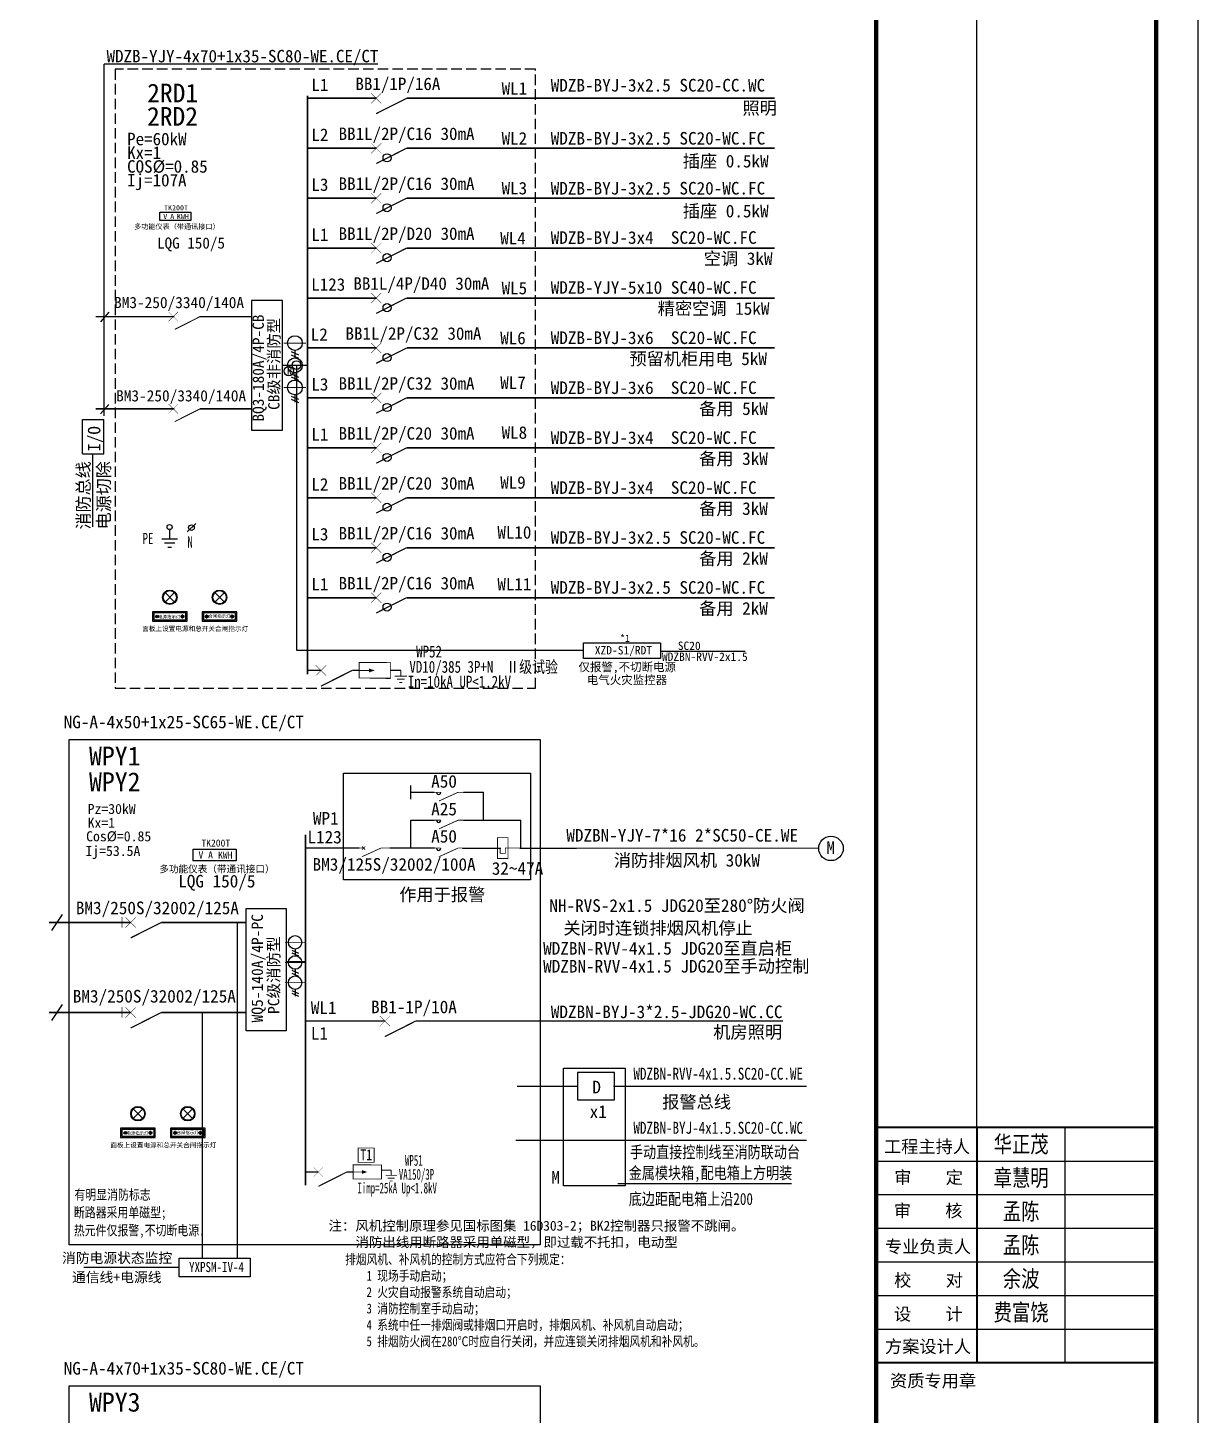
# Model space of a CAD drawing. Header units: millimetres. Extents: x -633009578 to 5705885, y -633235091 to 2571734.
# Drawn here: x 2516519 to 2544355, y 2269123 to 2302132 of the extents above; entities that cross this region are included whole.
import ezdxf
from ezdxf.enums import TextEntityAlignment as Align

# ---------------------------------------------------------------- set-up
doc = ezdxf.new("R2010")
doc.units = ezdxf.units.MM
doc.header["$LTSCALE"] = 1000
doc.header["$MEASUREMENT"] = 0
for name, pattern in [('CENTER2', [1.125, 0.75, -0.125, 0.125, -0.125]), ('CENTERX2', [101.6, 63.5, -12.7, 12.7, -12.7]), ('CONTINOUS', [0]), ('DASH', [0.35, 0.25, -0.1]), ('DASHED', [0.75, 0.5, -0.25])]:
    doc.linetypes.add(name, pattern=pattern)
doc.layers.get('0').update_dxf_attribs({"color": 9})
for name, color, linetype in [('000000000000电气', 7, 'Continuous'), ('ETEXT', 3, 'Continuous'), ('LIU6', 7, 'Continuous'), ('Q4', 4, 'DASHED'), ('SIG_TEXT', 7, 'Continuous'), ('电气系统', 3, 'Continuous'), ('系统图', 2, 'Continuous'), ('设备-箱柜', 3, 'Continuous'), ('院图签、封面151013$0$PUB_TITLE', 153, 'Continuous'), ('院图签、封面151013$0$图签文字', 4, 'Continuous')]:
    doc.layers.add(name, color=color, linetype=linetype)
doc.layers.add('CENTER', color=2, linetype='CENTERX2', lineweight=15)
doc.layers.add('DRAW', color=4, linetype='Continuous', lineweight=30)
doc.styles.add('--宋体', font='simhei.ttf', dxfattribs={"width": 0.8})
doc.styles.add('-宋体', font='simhei.ttf', dxfattribs={"width": 0.8})
doc.styles.add('_TCH_LABEL', font='simhei.ttf', dxfattribs={"bigfont": 'GBCBIG'})
doc.styles.add('HZ', font='simhei.ttf', dxfattribs={"width": 0.8, "bigfont": 'HZTXT'})
doc.styles.add('QH2', font='simhei.ttf', dxfattribs={"width": 0.8, "bigfont": 'hztxt.shx'})
doc.styles.get("Standard").update_dxf_attribs({"font": 'simhei.ttf', "bigfont": 'hztxt.shx'})
doc.styles.add('宋', font='simhei.ttf', dxfattribs={"width": 0.8})
doc.styles.add('宋体', font='simhei.ttf')
doc.styles.add('院图签、封面151013$0$-宋体', font='simhei.ttf', dxfattribs={"width": 0.8})

# ---------------------------------------------------------------- blocks, each defined once
blk = doc.blocks.new('166')
at = {"linetype": 'CONTINOUS', "const_width": 0.3}
blk.add_lwpolyline([(2.5, 9.87), (-2.5, 9.87), (-2.5, -0.13), (2.5, -0.13)], close=True, dxfattribs=at)
blk.add_lwpolyline([(0, 9.87), (0, 6.12)], dxfattribs=at)
at = {"linetype": 'CONTINOUS'}
blk.add_lwpolyline([(0, 6.73, 1.25, 0, 0), (0, 4.87, 0, 0, 0)], format="xyseb", dxfattribs=at)
at = {"color": 1, "style": 'HZ', "width": 0.8}
blk.add_attdef('MARK', (5.02, 3.67), '', height=3, dxfattribs=at)
blk = doc.blocks.new('1107AA')
at = {"color": 3, "linetype": 'Continuous'}
for points, const_width in [([(0, -7.5), (-3.79, 0)], 0.3), ([(1.25, 1.25), (-1.25, -1.25)], 0.1), ([(-1.25, 1.25), (1.25, -1.25)], 0.1)]:
    blk.add_lwpolyline(points, dxfattribs=dict(at, const_width=const_width))
blk = doc.blocks.new('G$C5F426BFC')
at = {"layer": 'ETEXT', "elevation": 0}
for points, const_width in [([(5384, 3322), (5723, 3322)], 30), ([(6640, 3322), (6473, 3322)], 30), ([(7390, 3373), (7644, 3373)], 30), ([(7644, 3235), (7644, 3373)], 22.5), ([(7494, 3235), (7794, 3235)], 22.5), ([(7550, 3160), (7737, 3160)], 22.5), ([(7606, 3085), (7681, 3085)], 22.5)]:
    blk.add_lwpolyline(points, dxfattribs=dict(at, const_width=const_width))
at = {"layer": '电气系统', "color": 3, "const_width": 22.5, "elevation": 0}
blk.add_lwpolyline([(6772, 3954), (6772, 3579), (7196, 3579), (7196, 3954)], close=True, dxfattribs=at)
at = {"layer": 'ETEXT', "rotation": 89.99999999855241}
for name, p, xscale, yscale, zscale in [('1107AA', (5723, 3322, 0), 99.99999952316284, 99.99999952316284, 100), ('166', (7380, 3322, 0), 75, 75, 75)]:
    blk.add_blockref(name, p, dxfattribs=dict(at, xscale=xscale, yscale=yscale, zscale=zscale))
at = {"color": 7, "style": '_TCH_LABEL', "flags": 1}
blk.add_attdef('A', text='', height=0.00903, dxfattribs=at).set_placement((5380, 3322, 0), align=Align.MIDDLE_CENTER)
at = {"layer": '电气系统', "color": 3, "style": '宋'}
for s, width, p in [('T1', 0.8, (6829, 3634, 171)), ('WP51', 0.6, (8007, 3486, 171)), ('VA150/3P  ', 0.6, (7844, 3119, 171)), (' Iimp=25kA Up<1.8kV', 0.6, (6637, 2758, 171))]:
    blk.add_text(s, height=285, dxfattribs=dict(at, width=width)).set_placement(p)
blk = doc.blocks.new('G$CE55235D8')
blk.add_blockref('G$C5F426BFC', (-5384, -3158, 0))
blk = doc.blocks.new('G$C5FBF918B')
at = {"color": 3, "linetype": 'Continuous', "style": '宋'}
for s, p in [('注：风机控制原理参见国标图集 16D303-2；BK2控制器只报警不跳闸。', (352, -17, 0)), ('消防出线用断路器采用单磁型，即过载不托扣，电动型', (852, 806, 0))]:
    blk.add_text(s, height=300, rotation=90, dxfattribs=at).set_placement(p)
at = {"color": 2, "linetype": 'Continuous', "insert": (1076, 487), "char_height": 300, "width": 16171.9, "attachment_point": 1, "rotation": 90, "style": '宋'}
blk.add_mtext('排烟风机、补风机的控制方式应符合下列规定：{\\f宋体|b0|i0|c134|p2;\\P}    1 现场手动启动；{\\f宋体|b0|i0|c134|p2;\\P}    2 火灾自动报警系统自动启动；{\\f宋体|b0|i0|c134|p2;\\P}    3 消防控制室手动启动；{\\f宋体|b0|i0|c134|p2;\\P}    4 系统中任一排烟阀或排烟口开启时，排烟风机、补风机自动启动；{\\f宋体|b0|i0|c134|p2;\\P}    5 排烟防火阀在280℃时应自行关闭，并应连锁关闭排烟风机和补风机。', dxfattribs=at)
blk = doc.blocks.new('多功能仪表')
at = {"layer": '系统图', "color": 2}
blk.add_lwpolyline([(499850, 344131), (501605, 344131), (501605, 343664), (499850, 343664)], close=True, dxfattribs=at)
at = {"color": 3, "linetype": 'Continuous', "style": '宋体'}
for s, p in [('TK200T', (500773, 344242)), ('多功能仪表（带通讯接口）', (500821, 343180)), ('V', (500165, 343753)), ('A', (500559, 343755)), ('KWH', (501160, 343748))]:
    blk.add_text(s, height=288, dxfattribs=at).set_placement(p, align=Align.CENTER)
blk = doc.blocks.new('G$C86820919')
at = {"layer": '000000000000电气', "color": 3, "xscale": 0.51, "yscale": 0.51, "zscale": 0.51}
blk.add_blockref('多功能仪表', (-255652, -174891, 560), dxfattribs=at)
blk = doc.blocks.new('$element$00000576')
at = {"const_width": 0.0233}
for points in [[(0, 0), (0, -0.25)], [(0, -1), (0, -0.75), (-0.25, -0.2)], [(-0.047, -0.297), (0.047, -0.203)], [(-0.047, -0.203), (0.047, -0.297)]]:
    blk.add_lwpolyline(points, dxfattribs=at)
at = {"flags": 9}
blk.add_attdef('S', (0, 0), '', height=0.00000667, dxfattribs=at)
blk = doc.blocks.new('$element$00000577')
at = {"const_width": 0.0233}
for points in [[(0, 0), (0, -0.25)], [(-0.25, -0.2), (0, -0.75), (0, -1)]]:
    blk.add_lwpolyline(points, dxfattribs=at)
blk.add_arc((-0.008, -0.192), 0.0589, 81.8699, 278.1301)
at = {"flags": 9}
blk.add_attdef('S', (0, 0), '', height=0.00000667, dxfattribs=at)
blk = doc.blocks.new('$element$00000585')
at = {"const_width": 0.0233}
for points in [[(0, 0), (0, -0.425), (-0.15, -0.425), (-0.15, -0.575), (0, -0.575), (0, -1)], [(-0.3, -0.35), (0.3, -0.35), (0.3, -0.65), (-0.3, -0.65), (-0.3, -0.35)]]:
    blk.add_lwpolyline(points, dxfattribs=at)
at = {"flags": 9}
blk.add_attdef('S', (0, 0), '', height=0.00000667, dxfattribs=at)
blk = doc.blocks.new('0923')
at = {"color": 3, "linetype": 'Continuous'}
for p, q in [((-5, -3.75), (-2.5, -3.75)), ((-4.61, -5), (-3.5, -2.5)), ((-3.56, -5), (-2.45, -2.5)), ((2.5, -3.75), (5, -3.75)), ((2.89, -5), (4, -2.5)), ((3.94, -5), (5.05, -2.5)), ((10, -3.75), (12.5, -3.75)), ((10.39, -5), (11.5, -2.5)), ((11.44, -5), (12.55, -2.5))]:
    blk.add_line(p, q, dxfattribs=at)
at = {"color": 3, "linetype": 'Continuous', "const_width": 0.3}
for points in [[(-7.5, 0), (-7.5, -7.5)], [(0, 0), (0, -7.5)], [(7.5, 0), (7.5, -7.5)]]:
    blk.add_lwpolyline(points, dxfattribs=at)
at = {"color": 3, "linetype": 'Continuous'}
for centre in [(-7.5, -3.75), (0, -3.75), (7.5, -3.75)]:
    blk.add_circle(centre, 2.5, dxfattribs=at)
blk = doc.blocks.new('TDRGDF')
at = {"layer": 'Q4', "linetype": 'ByBlock'}
for p, q in [((445967, 58530), (445967, 58311)), ((446388, 58473), (446594, 58679)), ((445777, 58310), (446157, 58310)), ((445841, 58210), (446095, 58210)), ((445924, 58109), (446010, 58109))]:
    blk.add_line(p, q, dxfattribs=at)
for centre, radius in [((445967, 58590), 60.2), ((446491, 58576), 67.1)]:
    blk.add_circle(centre, radius, dxfattribs=at)
at = {"layer": 'LIU6', "style": 'QH2', "width": 0.7}
for s, p in [('PE', (445318, 58180)), ('N', (446394, 58095))]:
    blk.add_text(s, height=270, dxfattribs=at).set_placement(p)
blk = doc.blocks.new('DIANYUANQIECHU')
at = {"color": 2, "linetype": 'Continuous'}
for p, q in [((-383, -263), (-383, 559)), ((-383, 559), (126, 559)), ((126, -263), (126, 559)), ((-383, -263), (126, -263)), ((-136, -2022), (-136, -263))]:
    blk.add_line(p, q, dxfattribs=at)
at = {"color": 2, "linetype": 'Continuous', "style": '-宋体'}
for s, p in [('I/O', (45, -212)), ('消防总线', (-215, -2084)), ('电源切除', (275, -2080))]:
    blk.add_text(s, height=300, rotation=90, dxfattribs=at).set_placement(p)
blk = doc.blocks.new('G$C0529E47C')
at = {"layer": 'ETEXT'}
for points, const_width in [([(0, 0), (339, 0)], 30), ([(1256, 0), (1089, 0)], 30), ([(2006, 0), (2260, 0)], 30), ([(2260, -138), (2260, 0)], 22.5), ([(2110, -138), (2410, -138)], 22.5), ([(2166, -213), (2354, -213)], 22.5), ([(2222, -288), (2297, -288)], 22.5)]:
    blk.add_lwpolyline(points, dxfattribs=dict(at, const_width=const_width))
at = {"layer": 'ETEXT', "rotation": 89.99999999855241}
for name, p, xscale, yscale, zscale in [('1107AA', (339, 0, 0), 99.99999952316284, 99.99999952316284, 100), ('166', (1996, 0), 75, 75, 75)]:
    blk.add_blockref(name, p, dxfattribs=dict(at, xscale=xscale, yscale=yscale, zscale=zscale))
at = {"color": 7, "style": '_TCH_LABEL', "flags": 1}
blk.add_attdef('A', text='', height=0.00903, dxfattribs=at).set_placement((-4, 0), align=Align.MIDDLE_CENTER)
at = {"layer": '电气系统', "color": 3, "style": '宋', "width": 0.8}
for s, p in [('WP52', (2626, 311, 171)), ('VD10/385 3P+N  Ⅱ级试验', (2463, -56, 171)), (' In=10kA UP<1.2kV', (2269, -413, 171))]:
    blk.add_text(s, height=285, dxfattribs=at).set_placement(p)
blk = doc.blocks.new('wuxiancewen-3dian')
at = {"color": 3, "xscale": 0.6375, "yscale": 0.6375, "zscale": 0.6375}
blk.add_blockref('多功能仪表', (-320699, -218483, 701), dxfattribs=at)
blk = doc.blocks.new('G$C27E13D8611')
at = {"layer": '000000000000电气'}
blk.add_line((-200, -863), (-200, -2879), dxfattribs=at)
blk.add_lwpolyline([(-378, 968), (0, 968), (0, -863), (-378, -863)], close=True, dxfattribs=at)
at = {"layer": '000000000000电气', "style": '宋'}
for s, p in [('仅报警,不切断电源', (-588, -74)), ('电气火灾监控器', (-881, -68)), ('XZD-S1/RDT', (-196, 16, 23345))]:
    blk.add_text(s, height=200, rotation=270, dxfattribs=at).set_placement(p, align=Align.MIDDLE)
for s, p in [('WDZBN-RVV-2x1.5', (-434, -899)), ('SC20', (-174, -1276))]:
    blk.add_text(s, height=200, rotation=270, dxfattribs=at).set_placement(p)
blk = doc.blocks.new('建筑图框_A0')
for p, q in [((118900, 0), (118900, 84100)), ((117900, 1000), (117900, 83100))]:
    blk.add_line(p, q)
at = {"layer": '院图签、封面151013$0$PUB_TITLE'}
for p, q in [((113638, 37001), (113638, 72899)), ((117838, 37100), (111238, 37100)), ((117838, 37100), (111238, 37100)), ((111238, 37100), (117838, 37100)), ((111238, 37100), (117838, 37100)), ((111238, 37100), (117838, 37100)), ((117838, 37100), (111238, 37100)), ((111238, 37100), (117838, 37100)), ((111238, 37100), (117838, 37100)), ((117838, 37100), (111238, 37100)), ((115738, 31501), (115738, 37100)), ((111238, 36300), (117838, 36300)), ((111238, 35500), (117838, 35500)), ((111238, 34700), (117838, 34700)), ((111238, 33900), (117838, 33900)), ((111238, 33100), (117838, 33100)), ((111238, 32300), (117838, 32300))]:
    blk.add_line(p, q, dxfattribs=at)
blk.add_lwpolyline([(0, 0), (118900, 0), (118900, 84100), (0, 84100)], close=True, dxfattribs=at)
at = {"layer": '院图签、封面151013$0$PUB_TITLE', "const_width": 100}
blk.add_lwpolyline([(2500, 1000), (117900, 1000), (117900, 83100), (2500, 83100)], close=True, dxfattribs=at)
at = {"layer": '院图签、封面151013$0$PUB_TITLE'}
for points, const_width in [([(111238, 1000), (111238, 83100)], 100), ([(111238, 37100), (117838, 37100)], 50), ([(111238, 37100), (117838, 37100)], 48), ([(111238, 37100), (117838, 37100)], 48), ([(111238, 37100), (117838, 37100)], 48), ([(111238, 37100), (117838, 37100)], 48), ([(111238, 37100), (117838, 37100)], 48), ([(111238, 37100), (117838, 37100)], 48), ([(111238, 37100), (117838, 37100)], 48), ([(111238, 37100), (117838, 37100)], 48), ([(117838, 37100), (111238, 37100)], 35.3), ([(117838, 37100), (111238, 37100)], 35.3), ([(113638, 31501), (113638, 37100)], 48), ([(111238, 31500), (117838, 31500)], 48)]:
    blk.add_lwpolyline(points, dxfattribs=dict(at, const_width=const_width))
at = {"layer": '院图签、封面151013$0$PUB_TITLE', "style": '院图签、封面151013$0$-宋体'}
for s, p in [('工程主持人', (111427, 36494)), ('审    定', (111669, 35760)), ('审    核', (111659, 34969)), ('专业负责人', (111449, 34114)), ('校    对', (111668, 33315)), ('设    计', (111664, 32508)), ('方案设计人', (111450, 31738)), ('资质专用章', (111570, 30921))]:
    blk.add_text(s, height=300, dxfattribs=at).set_placement(p)
at = {"layer": '院图签、封面151013$0$图签文字', "color": 6, "style": '院图签、封面151013$0$-宋体'}
for tag, height, width, p in [('工程主持人', 400, 0.8, (114688, 36700)), ('审定', 400, 0.8, (114688, 35900)), ('审核', 400, 0.8, (114688, 35100)), ('专业负责人', 400, 0.8, (114688, 34300)), ('校对', 400, 0.8, (114688, 33500)), ('设计', 400, 0.8, (114688, 32700)), ('方案设计人', 400, 0.8, (114688, 31900)), ('工程编号', 300, 0.7, (115738, 8700)), ('版次', 300, 0.7, (113538, 3006)), ('日期', 300, 0.7, (116838, 3000)), ('比例', 300, 0.7, (113538, 2200)), ('图号_X施', 300, 0.7, (116338, 2200)), ('图号', 200, 0.7, (117338, 2400)), ('图号_总数', 200, 0.7, (117338, 2000))]:
    blk.add_attdef(tag, text='', height=height, dxfattribs=dict(at, width=width)).set_placement(p, align=Align.MIDDLE_CENTER)
at = {"layer": '院图签、封面151013$0$图签文字', "color": 6, "style": '院图签、封面151013$0$-宋体', "width": 0.7}
for tag, p in [('建设单位_001', (115736, 7446)), ('工程名称_001', (115734, 6045)), ('图名_001', (114543, 4060))]:
    blk.add_attdef(tag, p, '', height=300, dxfattribs=at)
blk = doc.blocks.new('G$CE57D67AF')
at = {"color": 3}
for p, q in [((-480, 234), (-318, 396)), ((-480, 396), (-318, 234)), ((309, 234), (471, 396)), ((309, 396), (471, 234))]:
    blk.add_line(p, q, dxfattribs=at)
for points in [[(-674, -64), (-124, -64), (-124, 86), (-674, 86)], [(-654, -44), (-144, -44), (-144, 66), (-654, 66)], [(115, -64), (665, -64), (665, 86), (115, 86)], [(135, -44), (645, -44), (645, 66), (135, 66)]]:
    blk.add_lwpolyline(points, close=True, dxfattribs=at)
at = {"layer": 'CENTER', "linetype": 'CENTER2', "lineweight": -2}
for p, q in [((-631, 11), (-567, 11)), ((-167, 11), (-231, 11)), ((-199, -21), (-199, 43)), ((158, 11), (222, 11)), ((190, -21), (190, 43)), ((622, 11), (558, 11)), ((590, -21), (590, 43))]:
    blk.add_line(p, q, dxfattribs=at)
at = {"layer": 'DRAW'}
for centre, radius in [((-399, 315), 115), ((-399, 315), 105), ((390, 315), 115), ((390, 315), 105)]:
    blk.add_circle(centre, radius, dxfattribs=at)
at = {"layer": 'DRAW', "lineweight": -2}
for centre in [(-599, 11), (-199, 11), (190, 11), (590, 11)]:
    blk.add_circle(centre, 21, dxfattribs=at)
at = {"layer": 'SIG_TEXT', "color": 4, "style": '宋体'}
for s, height, p in [('电源指示灯', 50, (-583, -20)), ('合闸指示灯', 50, (213, -10)), ('面板上设置电源和总开关合闸指示灯', 75, (-837, -221))]:
    blk.add_text(s, height=height, dxfattribs=at).set_placement(p)

msp = doc.modelspace()

# ---------------------------------------------------------------- linework, layer by layer
at = {"color": 3, "linetype": 'Continuous'}
for points, const_width in [([(2519866.4, 2295150.4), (2520089.1, 2295373.1)], 8.91), ([(2519866.4, 2295373.1), (2520089.1, 2295150.4)], 8.91), ([(2520617.1, 2295260.5), (2520015.7, 2294956.5)], 24.1), ([(2519866.4, 2292955.9), (2520089.1, 2293178.6)], 8.91), ([(2519866.4, 2293178.6), (2520089.1, 2292955.9)], 8.91), ([(2520617.1, 2293065.9), (2520015.7, 2292761.9)], 24.1), ([(2518760.7, 2280976.2), (2518760.7, 2280725.9)], 9.72), ([(2518760.7, 2278833.8), (2518760.7, 2278583.4)], 9.72)]:
    msp.add_lwpolyline(points, dxfattribs=dict(at, const_width=const_width))
at = {"layer": '000000000000电气', "color": 3, "linetype": 'Continuous'}
for p in [(2524840.5, 2301264.4), (2518336.2, 2292897.3)]:
    msp.add_line(p, (2518336.2, 2301264.4), dxfattribs=at)
at = {"layer": '000000000000电气', "linetype": 'Continuous'}
for p, q in [((2525625.4, 2283943.6, 100), (2526182.3, 2283943.6, 100)), ((2526881.2, 2283943.6, 100), (2527358.4, 2283943.6, 100)), ((2527358.4, 2283280, 100), (2527358.4, 2283943.6, 100)), ((2525625.4, 2283280, 100), (2526182.3, 2283280, 100)), ((2525625.4, 2282616.5, 100), (2525625.4, 2283280, 100)), ((2526881.2, 2283280, 100), (2528244.9, 2283280, 100)), ((2528244.9, 2282616.5, 100), (2528244.9, 2283280, 100)), ((2524401.3, 2282616.5, 100), (2523112.6, 2282616.5, 100)), ((2526190.3, 2282616.5, 100), (2525127.1, 2282616.5, 100)), ((2526857.6, 2282616.5, 100), (2527768, 2282616.5, 100)), ((2528223.4, 2282616.5, 100), (2529567.1, 2282616.5, 100)), ((2528291.8, 2282616.5, 100), (2529463.4, 2282616.5, 100))]:
    msp.add_line(p, q, dxfattribs=at)
at = {"layer": '000000000000电气', "color": 3}
for p, q in [((2517338.9, 2281039.2), (2517082.9, 2280652.8)), ((2517338.9, 2278896.7), (2517082.9, 2278510.4))]:
    msp.add_line(p, q, dxfattribs=at)
at = {"layer": '000000000000电气', "color": 2}
for p, q in [((2521504.6, 2272861.1), (2521504.6, 2280846)), ((2520675.3, 2272861.1), (2520675.3, 2278703.5)), ((2520122.6, 2272637.2), (2517850.9, 2272637.2))]:
    msp.add_line(p, q, dxfattribs=at)
at = {"layer": '000000000000电气', "color": 2, "linetype": 'Continuous'}
msp.add_line((2530552.2, 2274639.3), (2534679.3, 2274639.3), dxfattribs=at)
at = {"layer": '000000000000电气', "color": 3, "linetype": 'DASH'}
msp.add_lwpolyline([(2518593.8, 2286417.7), (2528592.3, 2286417.7), (2528592.3, 2301144.8), (2518593.8, 2301144.8)], close=True, dxfattribs=at)
at = {"layer": '000000000000电气', "color": 3}
for points, const_width in [([(2523171.7, 2300453.4), (2524805.8, 2300453.4)], 39.6), ([(2525527.5, 2300453.4), (2534282.2, 2300453.4)], 39.6), ([(2523171.7, 2299265.4), (2524805.8, 2299265.4)], 39.6), ([(2525527.5, 2299265.4), (2534282.2, 2299265.4)], 39.6), ([(2523171.7, 2298077.4), (2524805.8, 2298077.4)], 39.6), ([(2525527.5, 2298077.4), (2534282.2, 2298077.4)], 39.6), ([(2523171.7, 2296889.4), (2524805.8, 2296889.4)], 39.6), ([(2525527.5, 2296889.4), (2534282.2, 2296889.4)], 39.6), ([(2523171.7, 2295701.4), (2524805.8, 2295701.4)], 39.6), ([(2525527.5, 2295701.4), (2534282.2, 2295701.4)], 39.6), ([(2518326.5, 2292427.5), (2520370, 2292427.5), (2520370, 2295283.7)], 0.99), ([(2523171.7, 2294513.4), (2524805.8, 2294513.4)], 39.6), ([(2525527.5, 2294513.4), (2534282.2, 2294513.4)], 39.6), ([(2522580.6, 2294102.3), (2523184.2, 2294102.3)], 35.6), ([(2523171.7, 2293325.4), (2524805.8, 2293325.4)], 39.6), ([(2525527.5, 2293325.4), (2534282.2, 2293325.4)], 39.6), ([(2523171.7, 2292137.4), (2524805.8, 2292137.4)], 39.6), ([(2525527.5, 2292137.4), (2534282.2, 2292137.4)], 39.6), ([(2523171.7, 2290949.4), (2524805.8, 2290949.4)], 39.6), ([(2525527.5, 2290949.4), (2534282.2, 2290949.4)], 39.6), ([(2523171.7, 2289761.4), (2524805.8, 2289761.4)], 39.6), ([(2525527.5, 2289761.4), (2534282.2, 2289761.4)], 39.6), ([(2523171.7, 2288573.4), (2524805.8, 2288573.4)], 39.6), ([(2525527.5, 2288573.4), (2534282.2, 2288573.4)], 39.6), ([(2517210.9, 2278537.6), (2517210.9, 2285390.5), (2523431, 2285390.5)], 0.01), ([(2517210.9, 2263162.1), (2517210.9, 2270015), (2523431, 2270015)], 0.01)]:
    msp.add_lwpolyline(points, dxfattribs=dict(at, const_width=const_width))
at = {"layer": '000000000000电气', "color": 3, "linetype": 'Continuous', "const_width": 35.6}
for points in [[(2523171.7, 2286750.1), (2523171.7, 2300518.3)], [(2518137.7, 2295260.5), (2520008.6, 2295260.5)], [(2520617.1, 2295260.5), (2521836.7, 2295260.5)], [(2518137.7, 2293065.9), (2520008.6, 2293065.9)], [(2520617.1, 2293065.9), (2521836.7, 2293065.9)]]:
    msp.add_lwpolyline(points, dxfattribs=at)
at = {"layer": '000000000000电气', "color": 3}
msp.add_lwpolyline([(2522580.6, 2295642.5), (2521836.7, 2295642.5), (2521836.7, 2292562.1), (2522580.6, 2292562.1)], close=True, dxfattribs=at)
for points in [[(2518446.9, 2295362.1), (2518250.3, 2295139.3)], [(2518446.9, 2293167.6), (2518250.3, 2292944.8)]]:
    msp.add_lwpolyline(points, dxfattribs=at)
at = {"layer": '000000000000电气'}
msp.add_lwpolyline([(2522911, 2294107.8), (2522911, 2287320.7), (2529732, 2287320.7)], dxfattribs=at)
at = {"layer": '000000000000电气', "color": 2}
for points in [[(2517506.2, 2285201.9), (2528701.5, 2285201.9), (2528701.5, 2273177.5), (2517506.2, 2273177.5)], [(2521716, 2281182.1), (2522661.1, 2281182.1), (2522661.1, 2278265.4), (2521716, 2278265.4)], [(2529262.9, 2277379.3), (2530727.4, 2277379.3), (2530727.4, 2274583.7), (2529262.9, 2274583.7)], [(2529594.1, 2276624.8), (2530475.8, 2276624.8), (2530475.8, 2277275.2), (2529594.1, 2277275.2)], [(2520122.6, 2272861.1), (2521804.3, 2272861.1), (2521804.3, 2272413.3), (2520122.6, 2272413.3)], [(2517506.2, 2269826.4), (2528701.5, 2269826.4), (2528701.5, 2257802), (2517506.2, 2257802)]]:
    msp.add_lwpolyline(points, close=True, dxfattribs=at)
at = {"layer": '000000000000电气', "color": 2, "elevation": 100}
msp.add_lwpolyline([(2524029.8, 2284395.1), (2528477.4, 2284395.1), (2528477.4, 2281859.8), (2524029.8, 2281859.8)], close=True, dxfattribs=at)
at = {"layer": '000000000000电气', "const_width": 27.6, "elevation": 100}
msp.add_lwpolyline([(2525625.4, 2283777.7), (2525625.4, 2284109.4)], dxfattribs=at)
at = {"layer": '000000000000电气', "color": 2}
for points, const_width in [([(2523123.6, 2274591.5), (2523123.6, 2282938)], 45.1), ([(2517024.7, 2280846), (2518964.9, 2280846)], 35.2), ([(2519693.9, 2280846), (2521707.9, 2280846)], 35.2), ([(2521804.3, 2272637.2), (2522913.4, 2272637.2), (2522913.4, 2279919.6)], 1), ([(2522661.1, 2279906.3), (2523123.6, 2279906.3)], 45.1), ([(2517024.7, 2278703.5), (2518964.9, 2278703.5)], 35.2), ([(2519693.9, 2278703.5), (2521707.3, 2278703.5)], 35.2), ([(2528152.3, 2276950), (2529594.1, 2276950)], 32.5)]:
    msp.add_lwpolyline(points, dxfattribs=dict(at, const_width=const_width))
at = {"layer": '000000000000电气', "color": 3}
for points, const_width, elevation in [([(2528702.3, 2282613.6), (2535330, 2282613.6)], 16.9, -100), ([(2527600, 2281843.9), (2527600, 2280016.5), (2535748.4, 2280016.5)], 1, 30), ([(2528081.4, 2281843.9), (2528081.4, 2280975.9), (2535608.2, 2280975.9)], 1, 30)]:
    msp.add_lwpolyline(points, dxfattribs=dict(at, const_width=const_width, elevation=elevation))
at = {"layer": '000000000000电气', "color": 2, "linetype": 'Continuous', "const_width": 32.5, "elevation": -100}
for points in [[(2523135.9, 2278499.2), (2525011.5, 2278499.2)], [(2525740.5, 2278499.2), (2534478.6, 2278499.2)]]:
    msp.add_lwpolyline(points, dxfattribs=at)
at = {"layer": '000000000000电气', "color": 2, "linetype": 'Continuous', "const_width": 32.5}
for points in [[(2530444.9, 2276950), (2535044.4, 2276950)], [(2528121.5, 2275662.8), (2535044.4, 2275662.8)]]:
    msp.add_lwpolyline(points, dxfattribs=at)
at = {"layer": '000000000000电气', "color": 3}
for centre, radius in [((2525063.7, 2299037.3), 96.3), ((2525063.7, 2297849.3), 96.3), ((2525063.7, 2296661.3), 96.3), ((2525063.7, 2295473.3), 96.3), ((2525063.7, 2294285.3), 96.3), ((2525063.7, 2293097.3), 96.3), ((2525063.7, 2291909.3), 96.3), ((2525063.7, 2290725), 96.3), ((2525063.7, 2289533.3), 96.3), ((2525063.7, 2288349), 96.3), ((2535621.5, 2282608.2, -100), 291.5)]:
    msp.add_circle(centre, radius, dxfattribs=at)
at = {"layer": '000000000000电气'}
for centre, radius in [((2522911, 2294107.8), 103.6), ((2522726.6, 2293964.6), 112.6)]:
    msp.add_circle(centre, radius, dxfattribs=at)

# ---------------------------------------------------------------- block references
at = {"xscale": 0.78, "yscale": 0.78, "zscale": 0.78, "rotation": 270}
msp.add_blockref('G$C5FBF918B', (2523686.1, 2273788.8), dxfattribs=at)
at = {"layer": '000000000000电气', "color": 3, "rotation": 90}
for name, p, xscale, yscale, zscale in [('1107AA', (2524805.8, 2300453.4), 96.22800000018441, 96.22800000018441, 96.22800000018441), ('1107AA', (2524805.8, 2299265.4), 96.22800000018441, 96.22800000018441, 96.22800000018441), ('1107AA', (2524805.8, 2298077.4), 96.22800000018441, 96.22800000018441, 96.22800000018441), ('1107AA', (2524805.8, 2296889.4), 96.22800000018441, 96.22800000018441, 96.22800000018441), ('1107AA', (2524805.8, 2295701.4), 96.22800000018441, 96.22800000018441, 96.22800000018441), ('1107AA', (2524805.8, 2294513.4), 96.22800000018441, 96.22800000018441, 96.22800000018441), ('1107AA', (2524805.8, 2293325.4), 96.22800000018441, 96.22800000018441, 96.22800000018441), ('1107AA', (2524805.8, 2292137.4), 96.22800000018441, 96.22800000018441, 96.22800000018441), ('1107AA', (2524805.8, 2290949.4), 96.22800000018441, 96.22800000018441, 96.22800000018441), ('1107AA', (2524805.8, 2289761.4), 96.22800000018441, 96.22800000018441, 96.22800000018441), ('1107AA', (2524805.8, 2288573.4), 96.22800000018441, 96.22800000018441, 96.22800000018441), ('$element$00000577', (2526131.8, 2283943.6, 100), 829.44, 829.44, 829.44)]:
    msp.add_blockref(name, p, dxfattribs=dict(at, xscale=xscale, yscale=yscale, zscale=zscale))
at = {"layer": '000000000000电气', "color": 2, "xscale": 0.66, "yscale": 0.66, "zscale": 0.66}
msp.add_blockref('wuxiancewen-3dian', (2521006.1, 2297146.8), dxfattribs=at)
at = {"layer": '000000000000电气'}
for name, p, xscale, yscale, zscale, rotation in [('0923', (2523135.9, 2294102.3), 70.4, 70.4, 70.4, 270), ('$element$00000577', (2526131.8, 2283280, 100), 829.44, 829.44, 829.44, 90), ('$element$00000576', (2524297.7, 2282616.5, 100), 829.44, 829.44, 829.44, 90), ('$element$00000577', (2526131.8, 2282616.5, 100), 829.44, 829.44, 829.44, 90), ('$element$00000585', (2527399.9, 2282616.5, 100), 829.44, 829.44, 829.44, 90), ('0923', (2523117.6, 2279894.3, 100), 64, 64, 64, 270)]:
    msp.add_blockref(name, p, dxfattribs=dict(at, xscale=xscale, yscale=yscale, zscale=zscale, rotation=rotation))
at = {"layer": '000000000000电气', "color": 3, "xscale": 0.9900000000000001, "yscale": 0.9900000000000001, "zscale": 0.9900000000000001}
msp.add_blockref('DIANYUANQIECHU', (2518201.9, 2292258.8), dxfattribs=at)
at = {"layer": '000000000000电气', "linetype": 'Continuous', "xscale": 0.9900000000000001, "yscale": 0.9900000000000001, "zscale": 0.9900000000000001}
msp.add_blockref('TDRGDF', (2078385.3, 2232249.8), dxfattribs=at)
at = {"layer": '000000000000电气', "color": 1, "xscale": 1.5, "yscale": 1.5, "zscale": 1.5}
for p in [(2520495.8, 2288110.8), (2519738.3, 2275825.1)]:
    msp.add_blockref('G$CE57D67AF', p, dxfattribs=at)
at = {"layer": '000000000000电气'}
for name, p, xscale, yscale, zscale in [('G$C0529E47C', (2523155.9, 2286842.6), 0.9900000000000001, 0.9900000000000001, 0.9900000000000001), ('G$C86820919', (2521284.2, 2281885.5, 100), 1.14, 1.14, 1.14), ('G$CE55235D8', (2523123.6, 2274761.5), 0.9025, 0.9025, 0.9025)]:
    msp.add_blockref(name, p, dxfattribs=dict(at, xscale=xscale, yscale=yscale, zscale=zscale))
at = {"layer": '000000000000电气', "rotation": 90}
msp.add_blockref('G$C27E13D8611', (2530701.5, 2287502.9, -23674.5), dxfattribs=at)
at = {"layer": '000000000000电气', "color": 2, "linetype": 'Continuous', "xscale": 97.20000000018624, "yscale": 97.20000000018624, "zscale": 97.20000000018624, "rotation": 89.9999737389867}
for p in [(2518964.9, 2280846), (2518964.9, 2278703.5), (2525011.5, 2278499.2, -100)]:
    msp.add_blockref('1107AA', p, dxfattribs=at)
at = {"layer": '设备-箱柜'}
ref = msp.add_blockref('建筑图框_A0', (2425455.3, 2238871.4), dxfattribs=at)
ref.add_attrib('工程主持人', '华正茂', dxfattribs={"layer": '院图签、封面151013$0$图签文字', "color": 6, "height": 400, "style": '院图签、封面151013$0$-宋体', "width": 0.8}).set_placement((2540143.4, 2275571), align=Align.MIDDLE_CENTER)
ref.add_attrib('审定', '章慧明', dxfattribs={"layer": '院图签、封面151013$0$图签文字', "color": 6, "height": 400, "style": '院图签、封面151013$0$-宋体', "width": 0.8}).set_placement((2540143.4, 2274771), align=Align.MIDDLE_CENTER)
ref.add_attrib('审核', '孟陈', dxfattribs={"layer": '院图签、封面151013$0$图签文字', "color": 6, "height": 400, "style": '院图签、封面151013$0$-宋体', "width": 0.8}).set_placement((2540143.4, 2273971), align=Align.MIDDLE_CENTER)
ref.add_attrib('专业负责人', '孟陈', dxfattribs={"layer": '院图签、封面151013$0$图签文字', "color": 6, "height": 400, "style": '院图签、封面151013$0$-宋体', "width": 0.8}).set_placement((2540143.4, 2273171), align=Align.MIDDLE_CENTER)
ref.add_attrib('校对', '余波', dxfattribs={"layer": '院图签、封面151013$0$图签文字', "color": 6, "height": 400, "style": '院图签、封面151013$0$-宋体', "width": 0.8}).set_placement((2540143.4, 2272371), align=Align.MIDDLE_CENTER)
ref.add_attrib('设计', '费富饶', dxfattribs={"layer": '院图签、封面151013$0$图签文字', "color": 6, "height": 400, "style": '院图签、封面151013$0$-宋体', "width": 0.8}).set_placement((2540143.4, 2271571), align=Align.MIDDLE_CENTER)

# ---------------------------------------------------------------- texts
at = {"layer": '000000000000电气', "color": 3}
for s, height, style, p in [('WDZB-YJY-4x70+1x35-SC80-WE.CE/CT', 297, '-宋体', (2521625.6, 2301308.8)), ('NG-A-4x50+1x25-SC65-WE.CE/CT', 300, '宋', (2520230.8, 2285466.1)), ('NG-A-4x70+1x35-SC80-WE.CE/CT', 300, '宋', (2520230.8, 2270090.6))]:
    msp.add_text(s, height=height, dxfattribs=dict(at, style=style)).set_placement(p, align=Align.CENTER)
at = {"layer": '000000000000电气', "color": 6, "ltscale": 100, "style": '宋'}
for s, p in [('2RD1', (2519358.7, 2300357)), ('2RD2', (2519354.6, 2299801.4))]:
    msp.add_text(s, height=445.5, rotation=359.99997, dxfattribs=at).set_placement(p)
at = {"layer": '000000000000电气', "color": 3}
for s, height, style, p in [('L1', 297, '宋', (2523466.1, 2300774)), ('BB1/1P/16A', 297, '宋', (2525321.1, 2300774)), ('WL1', 297, '宋', (2528091.5, 2300688.8)), ('BB1L/2P/C16 30mA', 297, '宋', (2525527.4, 2299586)), ('L2', 297, '宋', (2523466.1, 2299586)), ('WL2', 297, '宋', (2528091.5, 2299500.8)), ('L3', 297, '宋', (2523466.1, 2298398)), ('BB1L/2P/C16 30mA', 297, '宋', (2525527.4, 2298398)), ('WL3', 297, '宋', (2528091.5, 2298312.8)), ('L1', 297, '宋', (2523466.1, 2297210)), ('BB1L/2P/D20 30mA', 297, '宋', (2525527.4, 2297210)), ('WL4', 297, '宋', (2528058.6, 2297124.8)), ('L123', 297, '宋', (2523664.6, 2296022)), ('BB1L/4P/D40 30mA', 297, '宋', (2525879.4, 2296022)), ('WL5', 297, '宋', (2528091.5, 2295936.8)), ('BM3-250/3340/140A', 267.3, '-宋体', (2520117.1, 2295573.9)), ('L2', 297, '宋', (2523452.1, 2294834)), ('BB1L/2P/C32 30mA', 297, '宋', (2525691.1, 2294834)), ('WL6', 297, '宋', (2528058.6, 2294748.8)), ('BB1L/2P/C32 30mA', 297, '宋', (2525527.4, 2293646)), ('WL7', 297, '宋', (2528058.6, 2293688.7)), ('BM3-250/3340/140A', 267.3, '-宋体', (2520166.3, 2293354.6)), ('L3', 297, '宋', (2523466.1, 2293646)), ('L1', 297, '宋', (2523466.1, 2292458)), ('BB1L/2P/C20 30mA', 297, '宋', (2525527.4, 2292458)), ('WL8', 297, '宋', (2528091.5, 2292500.7)), ('L2', 297, '宋', (2523466.1, 2291270)), ('BB1L/2P/C20 30mA', 297, '宋', (2525527.4, 2291270)), ('WL9', 297, '宋', (2528058.6, 2291312.7)), ('L3', 297, '宋', (2523466.1, 2290082)), ('BB1L/2P/C16 30mA', 297, '宋', (2525527.4, 2290082)), ('WL10', 297, '宋', (2528091.5, 2290124.7)), ('L1', 297, '宋', (2523466.1, 2288894)), ('BB1L/2P/C16 30mA', 297, '宋', (2525527.4, 2288894)), ('WL11', 297, '宋', (2528091.5, 2288894)), ('BM3/125S/32002/100A', 300, '宋', (2525231.7, 2282203.5))]:
    msp.add_text(s, height=height, dxfattribs=dict(at, style=style)).set_placement(p, align=Align.MIDDLE)
at = {"layer": '000000000000电气', "color": 2, "linetype": 'Continuous', "style": '宋'}
for s, height, p in [('WDZB-BYJ-3x2.5 SC20-CC.WC', 300.004, (2528955.2, 2300614.8)), ('照明', 300, (2533517, 2300071.3)), ('WDZB-BYJ-3x2.5 SC20-WC.FC', 300.004, (2528955.2, 2299352.2)), ('插座 0.5kW', 300, (2532096.2, 2298808.7)), ('WDZB-BYJ-3x2.5 SC20-WC.FC', 300.004, (2528955.2, 2298164.2)), ('插座 0.5kW', 300, (2532096.2, 2297620.7)), ('WDZB-BYJ-3x4  SC20-WC.FC', 300.004, (2528955.2, 2296991.1)), ('空调 3kW', 300, (2532596.5, 2296490.9)), ('WDZB-YJY-5x10 SC40-WC.FC', 300.004, (2528955.2, 2295803.1)), ('精密空调 15kW', 300, (2531501, 2295302.9)), ('WDZB-BYJ-3x6  SC20-WC.FC', 300.004, (2528955.2, 2294607.1)), ('预留机柜用电 5kW', 300, (2530827, 2294106.9)), ('WDZB-BYJ-3x6  SC20-WC.FC', 300.004, (2528955.2, 2293419.1)), ('备用 5kW', 300, (2532485.5, 2292918.9)), ('WDZB-BYJ-3x4  SC20-WC.FC', 300.004, (2528955.2, 2292231.1)), ('备用 3kW', 300, (2532485.5, 2291730.9)), ('WDZB-BYJ-3x4  SC20-WC.FC', 300.004, (2528955.2, 2291043.1)), ('备用 3kW', 300, (2532485.5, 2290542.9)), ('WDZB-BYJ-3x2.5 SC20-WC.FC', 300.004, (2528955.2, 2289855.1)), ('备用 2kW', 300, (2532485.5, 2289354.9)), ('WDZB-BYJ-3x2.5 SC20-WC.FC', 300.004, (2528955.2, 2288667.1)), ('备用 2kW', 300, (2532485.5, 2288166.9))]:
    msp.add_text(s, height=height, dxfattribs=at).set_placement(p)
at = {"layer": '000000000000电气', "color": 3}
for s, height, style, p in [('Pe=60kW', 297, '宋体', (2518881.3, 2299337.4)), ('Kx=1', 297, '宋体', (2518881.3, 2299011.7)), ('COS%%c=0.85', 297, '宋体', (2518881.3, 2298683.7)), ('Ij=107A', 297, '宋体', (2518881.3, 2298357.3)), ('A50', 300, '宋', (2526113.3, 2284053.2, 100)), ('A25', 300, '宋', (2526113.3, 2283394.7, 100)), ('WP1', 300, '宋', (2523300.2, 2283174)), ('L123', 300, '宋', (2523171.1, 2282727.5)), ('A50', 300, '宋', (2526113.3, 2282746.1, 100)), ('WDZBN-YJY-7*16 2*SC50-CE.WE', 300.004, '宋', (2529326.8, 2282770.5, -100)), ('M', 300, '宋', (2535514.2, 2282477.1, -100)), ('32~47A', 300, '宋', (2527553.9, 2281981.7, 100)), ('消防排烟风机 30kW', 300.004, '宋', (2530457.6, 2282176.1, -100)), ('作用于报警', 300, '宋', (2525353, 2281360.2, 100)), ('NH-RVS-2x1.5 JDG20至280°防火阀', 300, '-宋体', (2528922.6, 2281098.5, 30)), ('关闭时连锁排烟风机停止', 300, '-宋体', (2529257.4, 2280562.3, 30)), ('WDZBN-RVV-4x1.5 JDG20至直启柜', 300, '-宋体', (2528775.5, 2280080.6, 30)), ('WDZBN-RVV-4x1.5 JDG20至手动控制', 300, '-宋体', (2528775.5, 2279655.7, 30))]:
    msp.add_text(s, height=height, dxfattribs=dict(at, style=style)).set_placement(p)
at = {"layer": '000000000000电气', "color": 2}
for s, height, style, p in [('LQG 150/5', 264, '--宋体', (2519593.3, 2296878.1, -440)), ('Pz=30kW', 240, '--宋体', (2517942.4, 2283428.2)), ('Kx=1', 240, '--宋体', (2517942.4, 2283097.8)), ('Cos%%C=0.85', 240, '--宋体', (2517907.1, 2282776.8)), ('Ij=53.5A', 240, '--宋体', (2517890.3, 2282429.1)), ('LQG 150/5', 300, '宋', (2520097, 2281679.3, -300)), ('D', 300, '宋体', (2529946.4, 2276780.3)), ('报警总线', 300, '宋体', (2531605.9, 2276425.5)), ('x1', 300, '宋体', (2529882, 2276196.1))]:
    msp.add_text(s, height=height, dxfattribs=dict(at, style=style)).set_placement(p)
at = {"layer": '000000000000电气', "color": 3}
for s, height, style, p in [('BQ3-180A/4P-CB', 267.3, '-宋体', (2522133.4, 2294036)), ('CB级非消防型', 267.3, '-宋体', (2522504.9, 2294134.8)), ('WQ5-140A/4P-PC', 270.75, '宋体', (2522111.2, 2279757.3)), ('PC级消防型', 270.75, '宋体', (2522501.1, 2279592.7))]:
    msp.add_text(s, height=height, rotation=90, dxfattribs=dict(at, style=style)).set_placement(p, align=Align.CENTER)
at = {"layer": '000000000000电气', "style": '-宋体'}
for s, height, p in [('R', 180, (2522679.9, 2293881.3)), ('*1', 171, (2530606.8, 2287522.5, -330))]:
    msp.add_text(s, height=height, dxfattribs=at).set_placement(p)
at = {"layer": '000000000000电气', "color": 6, "style": '宋'}
for s, p in [('WPY1', (2518588.2, 2284806.6)), ('WPY2', (2518588.2, 2284193.8)), ('WPY3', (2518588.2, 2269431.1))]:
    msp.add_text(s, height=450, dxfattribs=at).set_placement(p, align=Align.MIDDLE)
at = {"layer": '000000000000电气', "color": 2}
for s, height, style, p in [('BM3/250S/32002/125A', 300.004, '宋', (2519601.7, 2281168.3)), ('BM3/250S/32002/125A', 300.004, '宋', (2519529.2, 2279067.3)), ('M', 300, '宋体', (2529071.8, 2274785.2)), ('消防电源状态监控', 240, '宋', (2518643.5, 2272869.4)), ('通信线+电源线', 240, '宋', (2518635.3, 2272412))]:
    msp.add_text(s, height=height, dxfattribs=dict(at, style=style)).set_placement(p, align=Align.MIDDLE)
at = {"layer": '000000000000电气', "color": 2, "linetype": 'Continuous', "style": '宋'}
for s, p in [('BB1-1P/10A', (2525703.2, 2278813.4, -100)), ('WDZBN-BYJ-3*2.5-JDG20-WC.CC', (2531713.2, 2278730.6, -100))]:
    msp.add_text(s, height=300, rotation=359.99997, dxfattribs=at).set_placement(p, align=Align.MIDDLE)
msp.add_text('机房照明', height=300, rotation=359.99997, dxfattribs=at).set_placement((2532821.2, 2278087.9, -100))
at = {"layer": '000000000000电气', "color": 2, "linetype": 'Continuous', "style": '宋体', "width": 0.8}
for s, p in [('WDZBN-RVV-4x1.5.SC20-CC.WE', (2530922.6, 2277105.8)), ('WDZBN-BYJ-4x1.5.SC20-CC.WC', (2530922.6, 2275818.6)), ('手动直接控制线至消防联动台', (2530841.5, 2275240.9)), ('金属模块箱,配电箱上方明装', (2530811.7, 2274745.7)), ('底边距配电箱上沿200', (2530811.7, 2274126.2))]:
    msp.add_text(s, height=285, dxfattribs=at).set_placement(p)
at = {"layer": '000000000000电气', "color": 3, "linetype": 'Continuous', "style": '-宋体', "width": 0.8}
for s, p in [('有明显消防标志', (2517628.7, 2274251.4)), ('断路器采用单磁型;', (2517615.5, 2273829)), ('热元件仅报警,不切断电源.', (2517615.5, 2273403.7))]:
    msp.add_text(s, height=237.5, dxfattribs=at).set_placement(p)
at = {"layer": '000000000000电气', "color": 2, "style": '宋', "width": 0.8}
msp.add_text('YXPSM-IV-4', height=240, dxfattribs=at).set_placement((2521007.8, 2272649.6, 27128.4), align=Align.MIDDLE)
at = {"layer": '电气系统', "color": 3, "style": '宋'}
for s, p in [('WL1', (2523250.6, 2278667.3, -100)), ('L1', (2523250.6, 2278060.1, -100))]:
    msp.add_text(s, height=300, rotation=359.99997, dxfattribs=at).set_placement(p)

doc.saveas('drawing.dxf')
